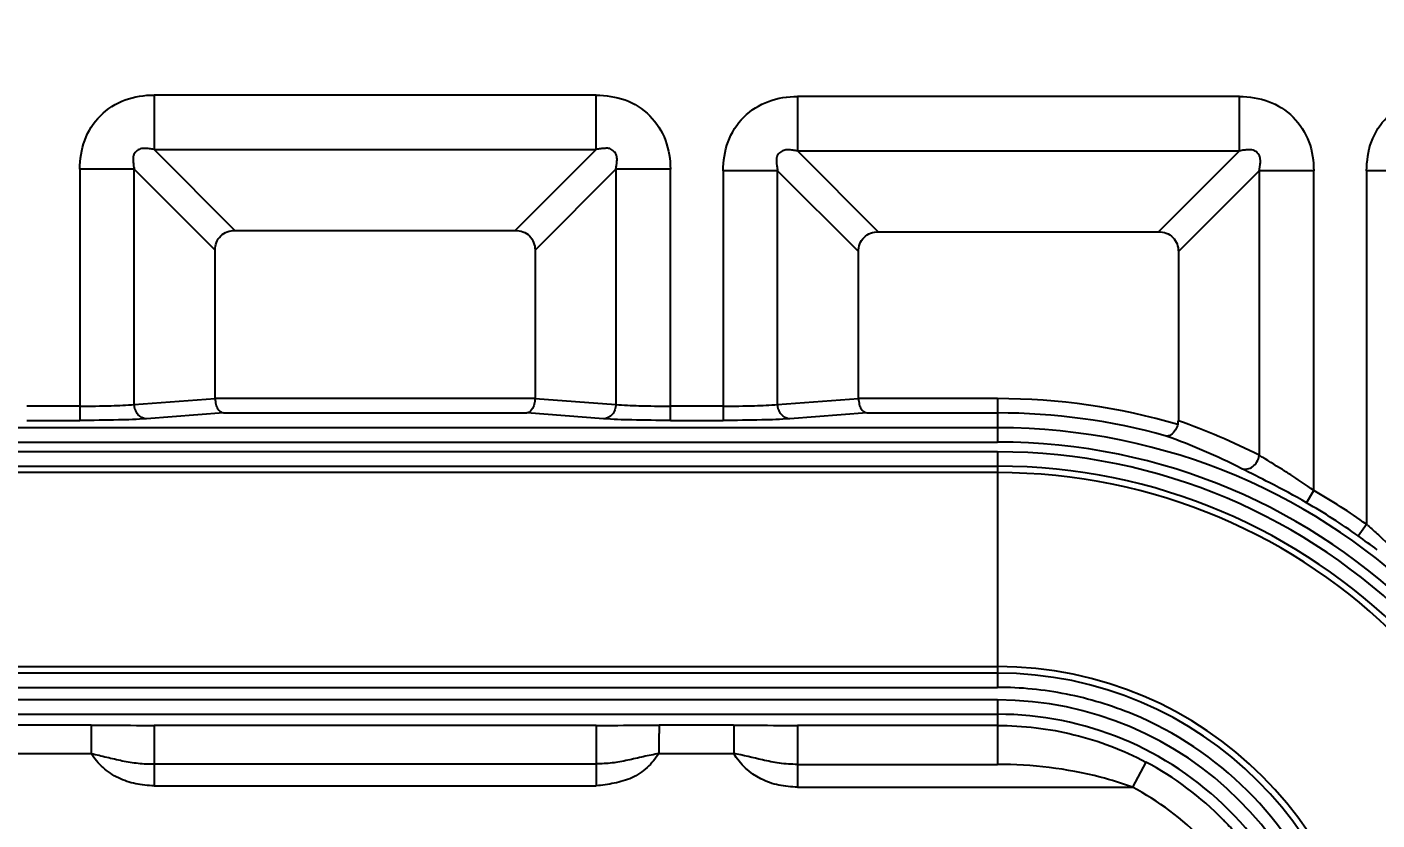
# Model space of a CAD drawing. Header units: millimetres. Extents: x -174 to 1895, y -261 to 458.
# Drawn here: x 187.47 to 234.92, y 234.82 to 262.69 of the extents above; entities that cross this region are included whole.
import ezdxf

# ---------------------------------------------------------------- set-up
doc = ezdxf.new("R2010")
doc.units = ezdxf.units.MM
doc.header["$LTSCALE"] = 16.335
doc.header["$PDMODE"] = 3
doc.header["$PDSIZE"] = 0.3125
doc.layers.get('Defpoints').update_dxf_attribs({"linetype": 'CONTINUOUS'})
doc.layers.add('202', color=7, linetype='CONTINUOUS')
doc.layers.add('dim', color=82, linetype='CONTINUOUS', lineweight=9)
doc.styles.get("Standard").update_dxf_attribs({"font": 'txt', "width": 0.8})
doc.dimstyles.get("Standard").update_dxf_attribs({"dimtxt": 0.15625, "dimasz": 0.1875, "dimexe": 0.125, "dimexo": 0.0625, "dimtad": 0, "dimtih": 1, "dimtoh": 1, "dimdsep": 46, "dimtxsty": 'Standard', "dimcen": 0.09, "dimadec": 0, "dimazin": 0, "dimtp": 0.01, "dimtm": 0.01, "dimtfac": 1, "dimtofl": 0, "dimtmove": 0, "dimatfit": 3, "dimfxl": 0, "dimtolj": 1, "dimarcsym": 0})

# ---------------------------------------------------------------- blocks, each defined once
blk = doc.blocks.new('*D12')
at = {"layer": 'Defpoints', "color": 0}
for p in [(297.205, 237.497), (337.282, 237.497), (158.267, 194.997)]:
    blk.add_point(p, dxfattribs=at)
at = {"layer": 'dim', "color": 6, "lineweight": -2}
blk.add_line((297.205, 237.497), (337.282, 237.497), dxfattribs=at)
at = {"layer": 'dim', "color": 4, "insert": (341.116, 237.497), "char_height": 2.5, "attachment_point": 5}
blk.add_mtext('\\A1;42.50', dxfattribs=at)
blk = doc.blocks.new('*D13')
at = {"layer": 'Defpoints', "color": 0}
for p in [(305.467, 257.497), (337.282, 257.497), (158.267, 194.997)]:
    blk.add_point(p, dxfattribs=at)
at = {"layer": 'dim', "color": 6, "lineweight": -2}
blk.add_line((305.467, 257.497), (337.282, 257.497), dxfattribs=at)
at = {"layer": 'dim', "color": 4, "insert": (341.116, 257.497), "char_height": 2.5, "attachment_point": 5}
blk.add_mtext('\\A1;62.50', dxfattribs=at)
blk = doc.blocks.new('*D14')
at = {"layer": 'Defpoints', "color": 0}
for p in [(304.428, 267.497), (337.282, 267.497), (158.267, 194.997)]:
    blk.add_point(p, dxfattribs=at)
at = {"layer": 'dim', "color": 6, "lineweight": -2}
blk.add_line((304.428, 267.497), (337.282, 267.497), dxfattribs=at)
at = {"layer": 'dim', "color": 4, "insert": (341.116, 267.497), "char_height": 2.5, "attachment_point": 5}
blk.add_mtext('\\A1;72.50', dxfattribs=at)
blk = doc.blocks.new('*D16')
at = {"layer": 'Defpoints', "color": 0}
for p in [(291.267, 346.397), (291.267, 234.697), (158.267, 194.997)]:
    blk.add_point(p, dxfattribs=at)
at = {"layer": 'dim', "color": 6, "lineweight": -2}
blk.add_line((291.267, 234.697), (291.267, 346.397), dxfattribs=at)
at = {"layer": 'dim', "color": 4, "insert": (291.267, 350.73), "char_height": 2.5, "attachment_point": 5, "rotation": 90}
blk.add_mtext('\\A1;133.00', dxfattribs=at)
blk = doc.blocks.new('*D17')
at = {"layer": 'Defpoints', "color": 0}
for p in [(296.232, 346.397), (296.232, 237.497), (158.267, 194.997)]:
    blk.add_point(p, dxfattribs=at)
at = {"layer": 'dim', "color": 6, "lineweight": -2}
blk.add_line((296.232, 237.497), (296.232, 346.397), dxfattribs=at)
at = {"layer": 'dim', "color": 4, "insert": (296.232, 351.064), "char_height": 2.5, "attachment_point": 5, "rotation": 90}
blk.add_mtext('\\A1;137.97', dxfattribs=at)
blk = doc.blocks.new('*D18')
at = {"layer": 'Defpoints', "color": 0}
for p in [(303.267, 346.397), (303.267, 233.644), (158.267, 194.997)]:
    blk.add_point(p, dxfattribs=at)
at = {"layer": 'dim', "color": 6, "lineweight": -2}
blk.add_line((303.267, 233.644), (303.267, 346.397), dxfattribs=at)
at = {"layer": 'dim', "color": 4, "insert": (303.267, 350.73), "char_height": 2.5, "attachment_point": 5, "rotation": 90}
blk.add_mtext('\\A1;145.00', dxfattribs=at)
blk = doc.blocks.new('*D19')
at = {"layer": 'Defpoints', "color": 0}
for p in [(310.302, 346.397), (310.302, 236.81), (158.267, 194.997)]:
    blk.add_point(p, dxfattribs=at)
at = {"layer": 'dim', "color": 6, "lineweight": -2}
blk.add_line((310.302, 236.81), (310.302, 346.397), dxfattribs=at)
at = {"layer": 'dim', "color": 4, "insert": (310.302, 350.897), "char_height": 2.5, "attachment_point": 5, "rotation": 90}
blk.add_mtext('\\A1;152.04', dxfattribs=at)
blk = doc.blocks.new('*D20')
at = {"layer": 'Defpoints', "color": 0}
for p in [(315.267, 346.397), (315.267, 234.697), (158.267, 194.997)]:
    blk.add_point(p, dxfattribs=at)
at = {"layer": 'dim', "color": 6, "lineweight": -2}
blk.add_line((315.267, 234.697), (315.267, 346.397), dxfattribs=at)
at = {"layer": 'dim', "color": 4, "insert": (315.267, 350.73), "char_height": 2.5, "attachment_point": 5, "rotation": 90}
blk.add_mtext('\\A1;157.00', dxfattribs=at)

msp = doc.modelspace()

# ---------------------------------------------------------------- linework, layer by layer
at = {"layer": '202', "color": 7, "linetype": 'Continuous'}
for p, q in [((191.936, 260.301), (191.936, 258.387)), ((207.472, 260.301), (191.936, 260.301)), ((207.472, 258.387), (207.472, 260.301)), ((214.548, 260.251), (214.548, 258.336)), ((230.084, 260.251), (214.548, 260.251)), ((230.084, 258.336), (230.084, 260.251)), ((191.936, 258.387), (207.472, 258.387)), ((191.936, 258.387), (194.779, 255.544)), ((204.629, 255.544), (207.472, 258.387)), ((214.548, 258.336), (230.084, 258.336)), ((214.548, 258.336), (217.392, 255.493)), ((227.241, 255.493), (230.084, 258.336)), ((189.325, 257.691), (189.325, 248.865)), ((191.24, 257.69), (189.325, 257.69)), ((191.24, 249.426), (191.24, 257.69)), ((194.083, 254.847), (191.24, 257.69)), ((208.168, 257.69), (205.325, 254.847)), ((208.168, 257.69), (208.168, 249.426)), ((210.083, 257.69), (208.168, 257.69)), ((210.083, 248.865), (210.083, 257.691)), ((211.937, 257.641), (211.937, 248.865)), ((213.852, 257.64), (211.937, 257.64)), ((213.852, 249.426), (213.852, 257.64)), ((216.695, 254.797), (213.852, 257.64)), ((230.781, 257.64), (227.937, 254.797)), ((230.781, 257.64), (230.781, 247.64)), ((232.695, 257.64), (230.781, 257.64)), ((232.695, 246.405), (232.695, 257.64)), ((234.55, 257.64), (234.55, 245.215)), ((236.465, 257.64), (234.55, 257.64)), ((194.779, 255.544), (204.629, 255.544)), ((217.392, 255.493), (227.241, 255.493)), ((194.083, 249.636), (194.083, 254.847)), ((205.325, 254.847), (205.325, 249.636)), ((216.695, 249.636), (216.695, 254.797)), ((227.937, 254.797), (227.937, 248.852)), ((191.24, 249.426), (194.083, 249.636)), ((205.325, 249.636), (194.083, 249.636)), ((205.325, 249.636), (208.168, 249.426)), ((213.852, 249.426), (216.695, 249.636)), ((221.582, 249.63), (216.695, 249.636)), ((221.582, 249.63), (221.582, 248.106)), ((189.325, 249.367), (187.47, 249.367)), ((194.373, 249.128), (191.675, 248.924)), ((194.373, 249.128), (205.035, 249.128)), ((207.733, 248.924), (205.035, 249.128)), ((211.937, 249.367), (210.083, 249.367)), ((216.985, 249.128), (214.287, 248.924)), ((216.985, 249.128), (221.582, 249.128)), ((187.47, 248.865), (189.325, 248.865)), ((210.082, 248.865), (211.937, 248.865)), ((221.582, 248.608), (94.952, 248.608)), ((94.952, 248.106), (221.582, 248.106)), ((221.582, 247.76), (94.952, 247.76)), ((221.582, 247.76), (221.582, 239.484)), ((94.952, 247.258), (221.582, 247.258)), ((221.582, 247.031), (94.952, 247.031)), ((232.445, 245.969), (232.695, 246.405)), ((234.258, 244.806), (234.55, 245.215)), ((94.952, 240.212), (221.582, 240.212)), ((221.582, 239.985), (94.952, 239.985)), ((94.952, 239.484), (221.582, 239.484)), ((221.582, 239.041), (94.952, 239.041)), ((221.582, 239.041), (221.582, 236.778)), ((94.952, 238.539), (221.582, 238.539)), ((189.724, 238.159), (187.072, 238.159)), ((189.727, 238.159), (189.727, 237.158)), ((191.937, 238.145), (191.936, 236.026)), ((207.472, 238.145), (191.936, 238.145)), ((207.472, 238.145), (207.472, 236.026)), ((212.306, 238.159), (209.685, 238.159)), ((212.308, 238.159), (212.308, 237.158)), ((214.549, 238.144), (214.548, 235.976)), ((221.582, 238.144), (214.549, 238.144)), ((187.069, 237.158), (189.726, 237.158)), ((191.936, 236.795), (207.472, 236.795)), ((209.681, 237.158), (212.308, 237.158)), ((214.548, 236.778), (221.582, 236.778)), ((226.796, 236.861), (226.326, 235.976)), ((191.936, 236.026), (207.472, 236.026)), ((214.549, 235.976), (226.326, 235.976))]:
    msp.add_line(p, q, dxfattribs=at)
for centre, radius, start, end in [((221.582, 227.039), 22.591, 73.7122, 90), ((221.582, 227.039), 22.089, 74.4265, 90), ((227.498, 248.852), 0.439, 342.975, 0.0064), ((220.206, 226.78), 23.387, 63.1172, 70.695), ((221.582, 227.039), 21.569, 0, 90), ((219.838, 226.94), 22.713, 63.0013, 70.2508), ((221.582, 227.039), 21.067, 0, 90), ((221.582, 227.039), 20.721, 0, 90), ((221.582, 227.039), 20.219, 0, 90), ((221.582, 227.039), 19.992, 0, 90), ((221.582, 227.039), 22.328, 54.4941, 60.1505), ((221.582, 227.039), 21.826, 54.4942, 60.1504), ((219.129, 227.6), 23.412, 48.6519, 48.8004), ((217.727, 221.628), 28.47, 52.8529, 54.5027), ((221.582, 227.039), 13.173, 0, 90), ((221.582, 227.039), 12.946, 0, 90), ((221.582, 227.039), 12.001, 0, 90), ((221.582, 227.039), 11.5, 0, 90.0001), ((221.582, 227.039), 11.12, 44.4242, 62.0379), ((221.582, 227.039), 10.118, 44.424, 62.0382)]:
    msp.add_arc(centre, radius, start, end, dxfattribs=at)
for points, knots in [([(189.325, 257.691), (189.337, 258.035), (189.426, 258.731), (189.999, 259.63), (190.896, 260.197), (191.592, 260.3), (191.936, 260.301)], [0, 0, 0, 0, 0.250432, 0.500122, 0.749962, 1, 1, 1, 1]), ([(207.472, 260.301), (207.816, 260.289), (208.512, 260.201), (209.411, 259.628), (209.979, 258.731), (210.082, 258.034), (210.083, 257.691)], [0, 0, 0, 0, 0.250434, 0.500123, 0.749963, 1, 1, 1, 1]), ([(211.937, 257.641), (211.949, 257.984), (212.038, 258.681), (212.611, 259.58), (213.509, 260.147), (214.205, 260.25), (214.548, 260.251)], [0, 0, 0, 0, 0.250432, 0.500122, 0.749962, 1, 1, 1, 1]), ([(230.084, 260.251), (230.428, 260.239), (231.124, 260.151), (232.024, 259.577), (232.591, 258.68), (232.694, 257.984), (232.695, 257.64)], [0, 0, 0, 0, 0.250434, 0.500123, 0.749962, 1, 1, 1, 1]), ([(234.55, 257.64), (234.562, 257.984), (234.65, 258.68), (235.224, 259.58), (236.121, 260.147), (236.817, 260.25), (237.161, 260.251)], [0, 0, 0, 0, 0.250434, 0.500122, 0.749962, 1, 1, 1, 1]), ([(191.936, 258.387), (191.882, 258.396), (191.776, 258.413), (191.614, 258.432), (191.446, 258.418), (191.32, 258.341), (191.247, 258.25), (191.206, 258.173), (191.194, 258.09), (191.202, 257.984), (191.21, 257.85), (191.23, 257.744), (191.24, 257.69)], [0, 0, 0, 0, 0.124305, 0.244951, 0.369546, 0.499935, 0.567809, 0.633767, 0.694958, 0.755003, 0.875932, 1, 1, 1, 1]), ([(208.168, 257.69), (208.178, 257.744), (208.195, 257.851), (208.214, 258.012), (208.2, 258.18), (208.122, 258.306), (208.032, 258.38), (207.954, 258.42), (207.872, 258.432), (207.766, 258.425), (207.632, 258.416), (207.525, 258.396), (207.472, 258.387)], [0, 0, 0, 0, 0.124305, 0.244951, 0.369546, 0.499935, 0.567809, 0.633767, 0.694958, 0.755003, 0.875932, 1, 1, 1, 1]), ([(214.548, 258.336), (214.495, 258.346), (214.388, 258.363), (214.227, 258.382), (214.059, 258.368), (213.933, 258.291), (213.859, 258.2), (213.819, 258.123), (213.806, 258.04), (213.814, 257.934), (213.822, 257.8), (213.843, 257.694), (213.852, 257.64)], [0, 0, 0, 0, 0.124305, 0.244951, 0.369546, 0.499935, 0.567809, 0.633767, 0.694958, 0.755003, 0.875932, 1, 1, 1, 1]), ([(230.781, 257.64), (230.79, 257.694), (230.807, 257.8), (230.826, 257.962), (230.812, 258.13), (230.735, 258.256), (230.644, 258.329), (230.567, 258.37), (230.484, 258.382), (230.378, 258.374), (230.244, 258.366), (230.138, 258.346), (230.084, 258.336)], [0, 0, 0, 0, 0.124305, 0.244951, 0.369546, 0.499935, 0.567809, 0.633767, 0.694958, 0.755003, 0.875932, 1, 1, 1, 1]), ([(194.083, 254.847), (194.083, 254.939), (194.112, 255.124), (194.263, 255.363), (194.502, 255.515), (194.688, 255.544), (194.779, 255.544)], [0, 0, 0, 0, 0.250253, 0.500163, 0.750069, 1, 1, 1, 1]), ([(204.629, 255.544), (204.72, 255.544), (204.906, 255.514), (205.145, 255.363), (205.296, 255.124), (205.325, 254.939), (205.325, 254.847)], [0, 0, 0, 0, 0.250253, 0.500163, 0.750069, 1, 1, 1, 1]), ([(216.695, 254.797), (216.695, 254.889), (216.724, 255.074), (216.876, 255.313), (217.115, 255.464), (217.3, 255.493), (217.392, 255.493)], [0, 0, 0, 0, 0.250253, 0.500163, 0.750069, 1, 1, 1, 1]), ([(227.241, 255.493), (227.333, 255.493), (227.518, 255.464), (227.757, 255.313), (227.909, 255.074), (227.937, 254.888), (227.937, 254.797)], [0, 0, 0, 0, 0.250253, 0.500163, 0.750069, 1, 1, 1, 1]), ([(194.085, 249.636), (194.086, 249.568), (194.102, 249.44), (194.173, 249.249), (194.292, 249.134), (194.373, 249.128)], [0, 0, 0, 0, 0.327157, 0.609902, 1, 1, 1, 1]), ([(205.324, 249.636), (205.323, 249.568), (205.303, 249.377), (205.169, 249.138), (205.035, 249.128)], [0, 0, 0, 0, 0.335287, 1, 1, 1, 1]), ([(216.697, 249.636), (216.699, 249.568), (216.715, 249.44), (216.786, 249.249), (216.905, 249.134), (216.985, 249.128)], [0, 0, 0, 0, 0.327157, 0.609902, 1, 1, 1, 1]), ([(189.325, 249.367), (189.694, 249.367), (190.332, 249.376), (190.971, 249.401), (191.24, 249.426)], [0, 0, 0, 0, 0.577133, 1, 1, 1, 1]), ([(191.675, 248.924), (191.562, 248.927), (191.381, 249.023), (191.267, 249.237), (191.241, 249.364), (191.24, 249.426)], [0, 0, 0, 0, 0.472112, 0.74019, 1, 1, 1, 1]), ([(208.168, 249.426), (208.167, 249.364), (208.141, 249.237), (208.027, 249.023), (207.846, 248.927), (207.733, 248.924)], [0, 0, 0, 0, 0.259809, 0.527886, 1, 1, 1, 1]), ([(208.168, 249.426), (208.437, 249.401), (209.076, 249.376), (209.714, 249.367), (210.083, 249.367)], [0, 0, 0, 0, 0.422869, 1, 1, 1, 1]), ([(211.937, 249.367), (212.306, 249.367), (212.944, 249.376), (213.583, 249.401), (213.852, 249.426)], [0, 0, 0, 0, 0.577133, 1, 1, 1, 1]), ([(214.287, 248.924), (214.174, 248.927), (213.994, 249.023), (213.879, 249.237), (213.853, 249.364), (213.852, 249.426)], [0, 0, 0, 0, 0.472112, 0.74019, 1, 1, 1, 1]), ([(191.675, 248.924), (191.344, 248.899), (190.561, 248.874), (189.777, 248.865), (189.325, 248.865)], [0, 0, 0, 0, 0.422798, 1, 1, 1, 1]), ([(210.082, 248.865), (209.63, 248.865), (208.847, 248.874), (208.063, 248.899), (207.733, 248.924)], [0, 0, 0, 0, 0.577249, 1, 1, 1, 1]), ([(214.287, 248.924), (213.957, 248.899), (213.173, 248.874), (212.39, 248.865), (211.937, 248.865)], [0, 0, 0, 0, 0.422798, 1, 1, 1, 1]), ([(227.918, 248.723), (227.898, 248.659), (227.841, 248.521), (227.709, 248.361), (227.567, 248.306), (227.512, 248.317)], [0, 0, 0, 0, 0.328174, 0.728573, 1, 1, 1, 1]), ([(230.149, 247.178), (230.214, 247.152), (230.363, 247.142), (230.562, 247.236), (230.716, 247.407), (230.77, 247.559), (230.78, 247.64)], [0, 0, 0, 0, 0.237631, 0.473115, 0.723834, 1, 1, 1, 1]), ([(231.926, 246.926), (231.816, 246.997), (231.436, 247.238), (231.051, 247.471), (230.781, 247.64)], [0, 0, 0, 0, 0.290997, 1, 1, 1, 1]), ([(232.445, 245.969), (232.021, 246.214), (231.26, 246.626), (230.483, 247.008), (230.149, 247.178)], [0, 0, 0, 0, 0.566476, 1, 1, 1, 1]), ([(232.695, 246.405), (232.631, 246.45), (232.377, 246.627), (232.12, 246.8), (231.926, 246.926)], [0, 0, 0, 0, 0.252972, 1, 1, 1, 1]), ([(234.595, 245.175), (234.721, 245.065), (235.195, 244.639), (235.652, 244.195), (235.982, 243.86)], [0, 0, 0, 0, 0.261587, 1, 1, 1, 1]), ([(234.023, 227.074), (234.023, 227.886), (233.86, 229.514), (232.908, 232.628), (230.599, 236.082), (227.139, 238.381), (224.022, 239.323), (222.394, 239.484), (221.582, 239.484)], [0, 0, 0, 0, 0.125287, 0.250605, 0.499997, 0.749388, 0.874708, 1, 1, 1, 1]), ([(189.724, 238.159), (189.909, 238.159), (190.646, 238.156), (191.384, 238.146), (191.936, 238.145)], [0, 0, 0, 0, 0.250885, 1, 1, 1, 1]), ([(207.472, 238.145), (207.657, 238.146), (208.394, 238.148), (209.132, 238.159), (209.685, 238.159)], [0, 0, 0, 0, 0.250829, 1, 1, 1, 1]), ([(209.686, 238.159), (209.684, 238.125), (209.685, 238.013), (209.681, 237.679), (209.682, 237.379), (209.682, 237.158)], [0, 0, 0, 0, 0.102604, 0.336868, 1, 1, 1, 1]), ([(212.306, 238.159), (212.493, 238.159), (213.241, 238.156), (213.989, 238.145), (214.549, 238.144)], [0, 0, 0, 0, 0.251052, 1, 1, 1, 1]), ([(221.582, 238.144), (222.484, 238.144), (224.294, 237.929), (226, 237.284), (226.796, 236.861)], [0, 0, 0, 0, 0.500131, 1, 1, 1, 1]), ([(191.936, 236.026), (191.72, 236.033), (191.288, 236.07), (190.668, 236.278), (190.124, 236.642), (189.843, 236.977), (189.726, 237.158)], [0, 0, 0, 0, 0.250199, 0.500146, 0.750074, 1, 1, 1, 1]), ([(189.727, 237.158), (189.91, 237.119), (190.274, 237.032), (190.819, 236.9), (191.373, 236.807), (191.748, 236.791), (191.936, 236.794)], [0, 0, 0, 0, 0.250166, 0.4997, 0.749495, 1, 1, 1, 1]), ([(209.681, 237.158), (209.561, 236.979), (209.285, 236.644), (208.743, 236.271), (208.112, 236.105), (207.686, 236.04), (207.472, 236.026)], [0, 0, 0, 0, 0.250028, 0.49984, 0.750003, 1, 1, 1, 1]), ([(209.681, 237.158), (209.497, 237.125), (209.131, 237.048), (208.586, 236.918), (208.034, 236.817), (207.659, 236.794), (207.472, 236.794)], [0, 0, 0, 0, 0.250244, 0.499636, 0.749476, 1, 1, 1, 1]), ([(214.549, 235.976), (214.328, 235.986), (213.886, 236.023), (213.046, 236.305), (212.534, 236.785), (212.308, 237.158)], [0, 0, 0, 0, 0.251518, 0.502627, 1, 1, 1, 1]), ([(214.548, 236.778), (214.337, 236.778), (213.923, 236.805), (213.18, 236.963), (212.649, 237.097), (212.308, 237.158)], [0, 0, 0, 0, 0.279037, 0.543647, 1, 1, 1, 1]), ([(226.326, 235.976), (225.955, 236.112), (224.417, 236.586), (222.795, 236.777), (221.582, 236.778)], [0, 0, 0, 0, 0.245727, 1, 1, 1, 1]), ([(229.524, 234.823), (229.662, 234.682), (230.183, 234.118), (230.639, 233.494), (230.93, 233.004)], [0, 0, 0, 0, 0.256788, 1, 1, 1, 1])]:
    msp.add_open_spline(points, degree=3, knots=knots, dxfattribs=at)

# ---------------------------------------------------------------- dimensions: what is measured, and where the dimension line sits
at = {"layer": 'dim'}
for feature_location, offset, dtype, origin, picture, middle in [((296.232210496, 237.496731306), (0, 108.900341854), 1, (158.267210496, 194.996731306), '*D17', (296.232210496, 351.063739826)), ((310.302210496, 236.809525877), (0, 109.587547282), 1, (158.267210496, 194.996731306), '*D19', (310.302210496, 350.89707316)), ((291.267, 234.697), (0, 111.7), 1, (158.267, 194.997), '*D16', (291.267, 350.73)), ((303.267, 233.644), (0, 112.753), 1, (158.267, 194.997), '*D18', (303.267, 350.73)), ((315.267, 234.697), (0, 111.7), 1, (158.267, 194.997), '*D20', (315.267, 350.73)), ((304.428, 267.497), (32.854, 0), 0, (158.267, 194.997), '*D14', (341.116, 267.497)), ((305.467, 257.497), (31.815, 0), 0, (158.267, 194.997), '*D13', (341.116, 257.497)), ((297.205, 237.497), (40.077, 0), 0, (158.267, 194.997), '*D12', (341.116, 237.497))]:
    dim = msp.add_ordinate_dim(feature_location=feature_location, offset=offset, dtype=dtype, origin=origin, dimstyle='Standard', override={"dimtxt": 2.5, "dimasz": 2, "dimexe": 0, "dimexo": 0, "dimgap": 0, "dimtih": 0, "dimtoh": 0, "dimzin": 0, "dimcen": 0, "dimclrd": 6, "dimclre": 6, "dimclrt": 4, "dimtp": 0, "dimtm": 0, "dimtzin": 0}, dxfattribs=at)
    dim.commit()
    dim.dimension.update_dxf_attribs({"geometry": picture, "text_midpoint": middle})

doc.saveas('drawing.dxf')
